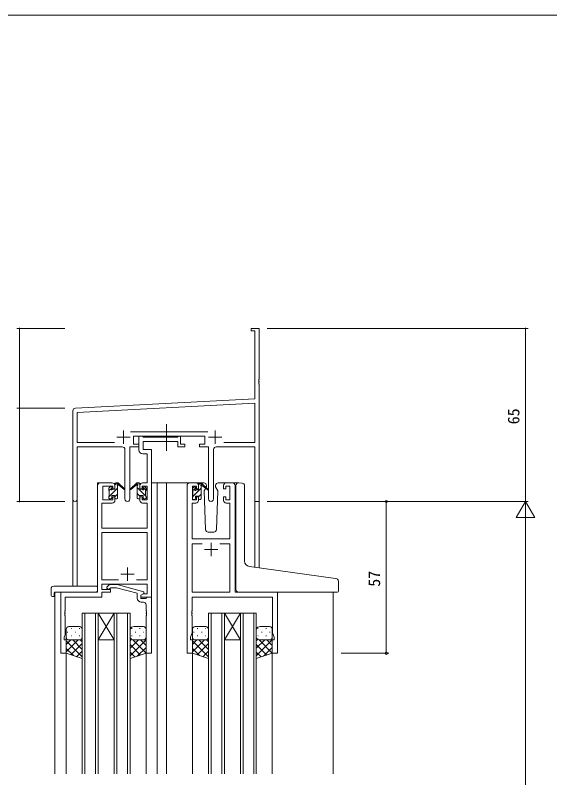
# Model space of a CAD drawing. Units: millimetres, scale not verified. Extents: x -567 to 567, y -403 to 403.
# Drawn here: x -446.1 to -245.4, y 112.7 to 399 of the extents above; entities that cross this region are included whole.
import ezdxf
from ezdxf.enums import TextEntityAlignment as Align

# ---------------------------------------------------------------- set-up
doc = ezdxf.new("R2010")
doc.units = ezdxf.units.MM
doc.header["$LTSCALE"] = 2
doc.linetypes.add('CHAIN2', pattern=[12, 9, -1, 1, -1])
for name, color, linetype, lineweight in [('0-1_USER1', 4, 'Continuous', 9), ('0-2_YKK_ZWAK', 2, 'Continuous', 9), ('0-3_YKK_11', 7, 'Continuous', 9), ('0-4_YKK_12', 6, 'Continuous', 9), ('0-5_YKK_13', 7, 'Continuous', 9)]:
    doc.layers.add(name, color=color, linetype=linetype, lineweight=lineweight)
doc.styles.add('ＭＳ ゴシック', font='')
doc.styles.get('ＭＳ ゴシック').set_extended_font_data('MS Gothic')

msp = doc.modelspace()

# ---------------------------------------------------------------- linework, layer by layer
at = {"layer": '0-1_USER1', "linetype": 'CHAIN2'}
msp.add_line((-389.312, 235.483), (-389.312, 245.471), dxfattribs=at)
at = {"layer": '0-1_USER1'}
for p, q in [((-408.71, 222.648), (-407.945, 223.414)), ((-408.41, 223.414), (-407.62, 223.414)), ((-407.71, 222.914), (-407.71, 223.414)), ((-407.427, 223.343), (-405.244, 221.295)), ((-400.593, 223.343), (-402.776, 221.295)), ((-399.61, 223.414), (-400.4, 223.414)), ((-400.31, 222.914), (-400.31, 223.414)), ((-399.31, 222.897), (-399.826, 223.414)), ((-375.323, 223.413), (-378.31, 223.413)), ((-366.91, 223.413), (-369.897, 223.413)), ((-362.225, 223.438), (-361.013, 223.332)), ((-411.01, 218.103), (-407.71, 221.403)), ((-411.01, 220.714), (-411.01, 221.314)), ((-410.923, 221.526), (-410.423, 222.026)), ((-410.843, 220.516), (-409.912, 221.447)), ((-410.81, 218.414), (-410.81, 220.514)), ((-409.91, 221.814), (-409.91, 221.474)), ((-407.71, 217.714), (-407.71, 222.314)), ((-405.277, 220.95), (-407.417, 222.647)), ((-402.743, 220.95), (-400.603, 222.647)), ((-400.31, 217.714), (-400.31, 222.314)), ((-397.21, 218.552), (-400.31, 221.652)), ((-398.11, 221.814), (-398.11, 221.474)), ((-397.033, 220.62), (-398.11, 221.697)), ((-397.097, 221.526), (-397.597, 222.026)), ((-397.21, 218.414), (-397.21, 220.514)), ((-397.01, 220.714), (-397.01, 221.314)), ((-379.609, 220.513), (-379.609, 221.113)), ((-379.553, 220.375), (-378.509, 221.418)), ((-379.522, 221.326), (-379.022, 221.826)), ((-379.409, 218.273), (-376.309, 221.373)), ((-378.509, 221.613), (-378.509, 221.274)), ((-377.309, 222.618), (-376.714, 223.213)), ((-377.009, 223.213), (-376.219, 223.213)), ((-376.309, 222.713), (-376.309, 223.213)), ((-376.309, 217.513), (-376.309, 222.113)), ((-376.026, 223.143), (-373.843, 221.095)), ((-373.876, 220.75), (-376.016, 222.447)), ((-374.631, 221.349), (-375.152, 220.446)), ((-363.313, 192.446), (-363.313, 222.442)), ((-360.925, 223.325), (-361.013, 223.332)), ((-360.013, 193.99), (-360.013, 222.328)), ((-411.01, 217.714), (-411.01, 218.214)), ((-409.91, 218.614), (-409.91, 217.714)), ((-409.91, 218.614), (-408.71, 218.614)), ((-408.71, 218.158), (-407.71, 219.158)), ((-408.71, 218.614), (-408.71, 217.714)), ((-399.31, 218.407), (-400.31, 219.407)), ((-398.11, 218.614), (-399.31, 218.614)), ((-399.31, 218.614), (-399.31, 217.714)), ((-398.11, 218.614), (-398.11, 217.714)), ((-397.01, 217.714), (-397.01, 218.214)), ((-379.609, 217.513), (-379.609, 218.013)), ((-379.595, 218.088), (-379.484, 218.199)), ((-379.409, 218.213), (-379.409, 220.313)), ((-378.509, 218.413), (-378.509, 217.513)), ((-378.509, 218.413), (-377.309, 218.413)), ((-377.309, 218.128), (-376.309, 219.128)), ((-377.309, 218.413), (-377.309, 217.513)), ((-375.152, 220.446), (-374.644, 205.879)), ((-370.576, 205.879), (-370.068, 220.446)), ((-410.21, 217.414), (-410.71, 217.414)), ((-408.01, 217.414), (-408.41, 217.414)), ((-400.01, 217.414), (-399.61, 217.414)), ((-397.81, 217.414), (-397.31, 217.414)), ((-378.809, 217.213), (-379.309, 217.213)), ((-376.609, 217.213), (-377.009, 217.213)), ((-373.644, 204.913), (-371.576, 204.913)), ((-363.313, 183.415), (-363.313, 192.446)), ((-326.725, 187.67), (-358.187, 191.997)), ((-325.725, 187.495), (-326.725, 187.67)), ((-324.812, 182.715), (-324.812, 186.499)), ((-432.698, 183.601), (-432.698, 181.226)), ((-431.698, 184.601), (-415.711, 184.601)), ((-415.211, 183.601), (-415.211, 184.101)), ((-415.211, 182.914), (-415.211, 183.601)), ((-431.511, 182.114), (-431.511, 181.222)), ((-431.211, 182.414), (-415.711, 182.414)), ((-362.313, 182.415), (-326.812, 182.415)), ((-325.112, 182.415), (-326.812, 182.415)), ((-422.01, 169.413), (-426.01, 169.413)), ((-401.51, 169.413), (-398.01, 169.413)), ((-374.61, 169.413), (-378.61, 169.413)), ((-354.11, 169.413), (-350.61, 169.413)), ((-427.01, 168.413), (-427.01, 165.413)), ((-426.59, 167.333), (-426.39, 167.333)), ((-425.175, 168.748), (-424.975, 168.748)), ((-423.56, 167.333), (-423.36, 167.333)), ((-422.145, 168.748), (-421.945, 168.748)), ((-421.01, 165.413), (-421.01, 168.413)), ((-403.01, 165.413), (-403.01, 168.413)), ((-402.275, 168.748), (-402.475, 168.748)), ((-400.86, 167.333), (-401.06, 167.333)), ((-399.245, 168.748), (-399.445, 168.748)), ((-397.83, 167.333), (-398.03, 167.333)), ((-397.01, 168.413), (-397.01, 165.413)), ((-379.61, 168.413), (-379.61, 165.413)), ((-379.19, 167.333), (-378.99, 167.333)), ((-377.775, 168.748), (-377.575, 168.748)), ((-376.16, 167.333), (-375.96, 167.333)), ((-374.745, 168.748), (-374.545, 168.748)), ((-373.61, 165.413), (-373.61, 168.413)), ((-355.61, 165.413), (-355.61, 168.413)), ((-354.875, 168.748), (-355.075, 168.748)), ((-353.46, 167.333), (-353.66, 167.333)), ((-351.845, 168.748), (-352.045, 168.748)), ((-350.43, 167.333), (-350.63, 167.333)), ((-349.61, 168.413), (-349.61, 165.413)), ((-422.49, 164.413), (-427.01, 159.893)), ((-425.318, 164.413), (-427.01, 162.722)), ((-427.01, 164.045), (-421.01, 158.045)), ((-426.425, 164.503), (-426.39, 164.503)), ((-426.01, 164.413), (-422.01, 164.413)), ((-426.01, 164.413), (-422.01, 164.413)), ((-425.175, 165.918), (-424.975, 165.918)), ((-424.55, 164.413), (-421.01, 160.874)), ((-423.56, 164.503), (-423.36, 164.503)), ((-422.145, 165.918), (-421.945, 165.918)), ((-421.755, 164.447), (-421.01, 163.702)), ((-402.434, 164.678), (-403.01, 164.102)), ((-397.01, 164.445), (-403.01, 158.445)), ((-399.87, 164.413), (-403.01, 161.274)), ((-402.275, 165.918), (-402.475, 165.918)), ((-401.986, 164.469), (-397.01, 159.493)), ((-398.01, 164.413), (-401.51, 164.413)), ((-398.01, 164.413), (-401.51, 164.413)), ((-400.86, 164.503), (-401.06, 164.503)), ((-399.245, 165.918), (-399.445, 165.918)), ((-399.102, 164.413), (-397.01, 162.322)), ((-397.83, 164.503), (-398.03, 164.503)), ((-397.038, 165.178), (-397.01, 165.15)), ((-375.09, 164.413), (-379.61, 159.893)), ((-377.918, 164.413), (-379.61, 162.722)), ((-379.61, 164.045), (-373.61, 158.045)), ((-379.025, 164.503), (-378.99, 164.503)), ((-378.61, 164.413), (-374.61, 164.413)), ((-378.61, 164.413), (-374.61, 164.413)), ((-377.775, 165.918), (-377.575, 165.918)), ((-377.15, 164.413), (-373.61, 160.874)), ((-376.16, 164.503), (-375.96, 164.503)), ((-374.745, 165.918), (-374.545, 165.918)), ((-374.355, 164.447), (-373.61, 163.702)), ((-355.034, 164.678), (-355.61, 164.102)), ((-349.61, 164.445), (-355.61, 158.445)), ((-352.47, 164.413), (-355.61, 161.274)), ((-354.875, 165.918), (-355.075, 165.918)), ((-354.586, 164.469), (-349.61, 159.493)), ((-350.61, 164.413), (-354.11, 164.413)), ((-350.61, 164.413), (-354.11, 164.413)), ((-353.46, 164.503), (-353.66, 164.503)), ((-351.845, 165.918), (-352.045, 165.918)), ((-351.702, 164.413), (-349.61, 162.322)), ((-350.43, 164.503), (-350.63, 164.503)), ((-349.638, 165.178), (-349.61, 165.15)), ((-427.01, 161.217), (-424.305, 158.512)), ((-421.01, 163.065), (-425.249, 158.826)), ((-403.01, 162.665), (-399.071, 158.726)), ((-397.01, 161.617), (-400.315, 158.312)), ((-379.61, 161.217), (-376.905, 158.512)), ((-373.61, 163.065), (-377.849, 158.826)), ((-355.61, 162.665), (-351.671, 158.726)), ((-349.61, 161.617), (-352.915, 158.312)), ((-421.01, 160.236), (-423.127, 158.119)), ((-403.01, 159.836), (-401.193, 158.019)), ((-373.61, 160.236), (-375.727, 158.119)), ((-355.61, 159.836), (-353.793, 158.019))]:
    msp.add_line(p, q, dxfattribs=at)
for points in [[(-409.449, 221.014), (-408.71, 221.014), (-408.71, 223.114)], [(-398.571, 221.014), (-399.31, 221.014), (-399.31, 223.114)], [(-378.048, 220.813), (-377.309, 220.813), (-377.309, 222.913)], [(-374.324, 222.448), (-374.305, 221.913), (-374.449, 221.664)], [(-370.068, 220.446), (-370.915, 221.913), (-370.896, 222.448)], [(-431.698, 180.722), (-431.511, 180.722), (-431.511, 181.222)], [(-421.01, 165.413), (-421.01, 157.413), (-427.01, 159.413), (-427.01, 165.413)], [(-403.01, 165.413), (-403.01, 157.413), (-397.01, 159.413), (-397.01, 165.413)], [(-373.61, 165.413), (-373.61, 157.413), (-379.61, 159.413), (-379.61, 165.413)], [(-355.61, 165.413), (-355.61, 157.413), (-349.61, 159.413), (-349.61, 165.413)]]:
    msp.add_lwpolyline(points, dxfattribs=at)
for centre, radius, start, end in [((-408.41, 223.114), 0.3, 90, 180), ((-407.62, 223.114), 0.3, 49.89741, 90), ((-400.4, 223.114), 0.3, 90, 130.10259), ((-399.61, 223.114), 0.3, 0, 90), ((-375.323, 222.413), 1, 2, 90), ((-369.897, 222.413), 1, 90, 178), ((-362.313, 222.442), 1, 85, 180), ((-410.71, 221.314), 0.3, 135, 180), ((-410.81, 220.714), 0.2, 180, 270), ((-410.21, 221.814), 0.3, 0, 135), ((-409.91, 221.014), 0.25, 123.05573, 326.94427), ((-410.21, 221.474), 0.3, 303.05573, 0), ((-409.449, 220.714), 0.3, 90, 146.94427), ((-407.71, 222.714), 0.2, 20.88332, 233.1301), ((-408.01, 222.314), 0.3, 0, 53.1301), ((-407.243, 222.892), 0.3, 200.88332, 234.62002), ((-405.161, 221.114), 0.2, 234.62002, 114.62002), ((-402.859, 221.114), 0.2, 65.37998, 305.37998), ((-400.777, 222.892), 0.3, 305.37998, 339.11668), ((-400.31, 222.714), 0.2, 306.8699, 159.11668), ((-400.01, 222.314), 0.3, 126.8699, 180), ((-398.571, 220.714), 0.3, 33.05573, 90), ((-398.11, 221.014), 0.25, 213.05573, 56.94427), ((-397.81, 221.814), 0.3, 45, 180), ((-397.81, 221.474), 0.3, 180, 236.94427), ((-397.21, 220.714), 0.2, 270, 0), ((-397.31, 221.314), 0.3, 0, 45), ((-379.309, 221.113), 0.3, 135, 180), ((-379.409, 220.513), 0.2, 180, 270), ((-378.809, 221.613), 0.3, 0, 135), ((-378.509, 220.813), 0.25, 123.05573, 326.94427), ((-378.809, 221.274), 0.3, 303.05573, 0), ((-378.048, 220.513), 0.3, 90, 146.94427), ((-377.009, 222.913), 0.3, 90, 180), ((-376.309, 222.513), 0.2, 20.88332, 233.1301), ((-376.609, 222.113), 0.3, 0, 53.1301), ((-376.219, 222.913), 0.3, 49.89741, 90), ((-375.842, 222.692), 0.3, 200.88332, 234.62002), ((-373.76, 220.913), 0.2, 234.62002, 114.62002), ((-361.013, 222.328), 1, 0, 85), ((-410.81, 218.214), 0.2, 90, 180), ((-410.71, 217.714), 0.3, 180, 270), ((-410.21, 217.714), 0.3, 270, 0), ((-408.41, 217.714), 0.3, 180, 270), ((-408.01, 217.714), 0.3, 270, 0), ((-400.01, 217.714), 0.3, 180, 270), ((-399.61, 217.714), 0.3, 270, 0), ((-397.81, 217.714), 0.3, 180, 270), ((-397.31, 217.714), 0.3, 270, 0), ((-397.21, 218.214), 0.2, 0, 90), ((-379.409, 218.013), 0.2, 90, 180), ((-379.309, 217.513), 0.3, 180, 270), ((-378.809, 217.513), 0.3, 270, 0), ((-377.009, 217.513), 0.3, 180, 270), ((-376.609, 217.513), 0.3, 270, 0), ((-373.644, 205.913), 1, 182, 270), ((-371.576, 205.913), 1, 270, 358), ((-358.013, 193.99), 2, 180, 265), ((-325.812, 186.499), 1, 0, 85), ((-431.698, 183.601), 1, 90.00506, 180), ((-415.711, 184.101), 0.5, 0, 90.0011), ((-362.313, 183.415), 1, 180, 224.427), ((-432.234, 181.209), 0.462, 177.95347, 223.0495), ((-431.928, 181.852), 1.153, 236.12301, 281.50529), ((-431.211, 182.114), 0.3, 90, 180), ((-415.711, 182.914), 0.5, 270, 0), ((-362.313, 183.415), 1, 224.427, 270), ((-362.313, 183.415), 1, 224.427, 238.63302), ((-325.112, 182.715), 0.3, 270, 0), ((-426.01, 168.413), 1, 90.0001, 180.0001), ((-422.01, 168.413), 1, 0.0001, 90.0001), ((-401.572, 167.881), 1.534, 87.6883, 159.69129), ((-398.01, 168.413), 1, 359.9999, 89.9999), ((-378.61, 168.413), 1, 90.0001, 180.0001), ((-374.61, 168.413), 1, 0.0001, 90.0001), ((-354.172, 167.881), 1.534, 87.6883, 159.69129), ((-350.61, 168.413), 1, 359.9999, 89.9999), ((-426.01, 165.413), 1, 180.0001, 270.0001), ((-426.01, 165.413), 1, 180.0001, 270.0001), ((-422.01, 165.413), 1, 270.0001, 0.0001), ((-422.01, 165.413), 1, 270.0001, 0.0001), ((-401.572, 165.946), 1.534, 200.30854, 272.31156), ((-401.572, 165.946), 1.534, 200.30854, 272.31156), ((-398.01, 165.413), 1, 269.9999, 359.9999), ((-398.01, 165.413), 1, 269.9999, 359.9999), ((-378.61, 165.413), 1, 180.0001, 270.0001), ((-378.61, 165.413), 1, 180.0001, 270.0001), ((-374.61, 165.413), 1, 270.0001, 0.0001), ((-374.61, 165.413), 1, 270.0001, 0.0001), ((-354.172, 165.946), 1.534, 200.30854, 272.31156), ((-354.172, 165.946), 1.534, 200.30854, 272.31156), ((-350.61, 165.413), 1, 269.9999, 359.9999), ((-350.61, 165.413), 1, 269.9999, 359.9999)]:
    msp.add_arc(centre, radius, start, end, dxfattribs=at)
at = {"layer": '0-2_YKK_ZWAK'}
for p, q in [((-415.21, 182.713), (-415.21, 223.413)), ((-412.01, 223.413), (-415.21, 223.413)), ((-395.011, 223.413), (-389.31, 223.413)), ((-392.81, 223.413), (-392.81, 114.163)), ((-389.31, 223.413), (-389.31, 114.163)), ((-389.31, 223.413), (-380.61, 223.413)), ((-364.61, 223.413), (-362.55, 223.413)), ((-424.51, 217.228), (-424.51, 184.601)), ((-422.88, 217.228), (-422.88, 184.601)), ((-356.14, 216.413), (-356.14, 191.716)), ((-354.51, 216.413), (-356.14, 216.413)), ((-354.51, 216.413), (-354.51, 191.492)), ((-431.21, 182.413), (-431.21, 114.163)), ((-428.71, 182.413), (-431.21, 182.413)), ((-347.91, 182.413), (-325.81, 182.413)), ((-326.81, 182.413), (-326.81, 114.163)), ((-420.01, 174.409), (-420.01, 114.163)), ((-416.01, 114.163), (-416.01, 174.409)), ((-415.01, 174.409), (-409.01, 174.409)), ((-415.01, 174.409), (-409.01, 164.409)), ((-409.01, 174.409), (-415.01, 164.409)), ((-408.01, 174.409), (-408.01, 114.163)), ((-404.01, 114.163), (-404.01, 174.409)), ((-372.61, 174.409), (-372.61, 114.163)), ((-368.61, 114.163), (-368.61, 174.409)), ((-367.61, 174.409), (-361.61, 174.409)), ((-367.61, 174.409), (-361.61, 164.409)), ((-361.61, 174.409), (-367.61, 164.409)), ((-360.61, 174.409), (-360.61, 114.163)), ((-356.61, 114.163), (-356.61, 174.409)), ((-415.01, 164.409), (-409.01, 164.409)), ((-367.61, 164.409), (-361.61, 164.409)), ((-427.01, 159.913), (-427.01, 114.163)), ((-397.01, 159.913), (-397.01, 114.163)), ((-379.61, 159.913), (-379.61, 114.163)), ((-349.61, 159.913), (-349.61, 114.163))]:
    msp.add_line(p, q, dxfattribs=at)
for points in [[(-421.01, 114.163), (-421.01, 174.409), (-415.01, 174.409), (-415.01, 114.163)], [(-409.01, 114.163), (-409.01, 174.409), (-403.01, 174.409), (-403.01, 114.163)], [(-373.61, 114.163), (-373.61, 174.409), (-367.61, 174.409), (-367.61, 114.163)], [(-361.61, 114.163), (-361.61, 174.409), (-355.61, 174.409), (-355.61, 114.163)]]:
    msp.add_lwpolyline(points, dxfattribs=at)
at = {"layer": '0-3_YKK_11'}
for p, q in [((-424.51, 217.228), (-424.51, 250.464)), ((-408.01, 240.613), (-403.01, 240.613)), ((-405.51, 243.113), (-405.51, 238.113)), ((-402.818, 242.543), (-373.802, 242.543)), ((-373.61, 240.613), (-368.61, 240.613)), ((-371.11, 243.113), (-371.11, 238.113)), ((-367.76, 238.543), (-356.14, 238.543)), ((-404.96, 217.363), (-404.96, 235.913)), ((-371.66, 235.913), (-371.66, 217.363)), ((-409.711, 223.414), (-414.211, 223.414)), ((-380.61, 223.413), (-378.31, 223.413)), ((-366.91, 223.413), (-364.61, 223.413)), ((-381.61, 159.413), (-381.61, 222.413)), ((-372.61, 200.913), (-372.61, 195.913)), ((-369.26, 200.483), (-365.54, 200.483)), ((-375.11, 198.413), (-370.11, 198.413)), ((-406.511, 189.114), (-401.511, 189.114)), ((-404.011, 191.614), (-404.011, 186.614)), ((-407.361, 187.044), (-413.581, 187.044)), ((-398.01, 178.614), (-398.81, 178.614))]:
    msp.add_line(p, q, dxfattribs=at)
for points in [[(-423.562, 251.463), (-356.14, 254.997), (-356.14, 280.513), (-357.51, 280.513), (-357.51, 281.413), (-354.51, 281.413), (-354.51, 262.372), (-354.63, 262.188), (-354.63, 261.638), (-354.51, 261.455), (-354.51, 261.372), (-354.63, 261.188), (-354.63, 260.638), (-354.51, 260.455), (-354.51, 216.413), (-356.14, 216.413), (-356.14, 236.913), (-370.66, 236.913)], [(-367.76, 238.543), (-356.14, 238.543), (-356.14, 253.364), (-422.88, 249.867), (-422.88, 238.543), (-408.86, 238.543)], [(-373.56, 217.363), (-373.56, 236.913), (-376.91, 236.913), (-376.91, 237.913), (-374.91, 237.913), (-374.91, 240.913), (-401.71, 240.913), (-401.71, 237.913), (-399.71, 237.913), (-399.71, 236.913), (-403.06, 236.913), (-403.06, 217.363)], [(-395.011, 180.414), (-395.011, 223.413), (-395.011, 235.914), (-398.081, 235.914), (-398.081, 238.984), (-385.111, 238.984), (-385.111, 236.914), (-382.411, 236.914), (-382.411, 237.914), (-384.111, 237.914), (-384.111, 240.914), (-384.811, 240.914), (-385.086, 240.734), (-385.269, 240.614), (-397.922, 240.614), (-398.106, 240.734), (-398.381, 240.914), (-399.711, 240.914), (-399.711, 235.784)], [(-405.96, 236.913), (-422.88, 236.913), (-422.88, 217.228)], [(-398.211, 234.284), (-396.641, 234.284), (-396.641, 223.414), (-398.311, 223.414)], [(-415.211, 222.414), (-415.211, 182.414), (-429.011, 182.414), (-429.011, 159.414), (-427.011, 159.414), (-427.011, 164.414), (-427.711, 164.414), (-427.711, 165.414), (-427.381, 166.32), (-427.381, 173.455), (-427.501, 173.639), (-427.501, 174.188), (-427.381, 174.372), (-427.381, 174.455), (-427.501, 174.639), (-427.501, 175.188), (-427.381, 175.372), (-427.381, 180.514), (-413.581, 180.514), (-413.581, 182.414), (-410.411, 182.414), (-410.411, 183.414), (-413.581, 183.414), (-413.581, 185.414), (-396.641, 185.414), (-396.641, 181.714), (-398.145, 181.714), (-399.011, 181.214), (-399.011, 180.414), (-395.011, 180.414)], [(-408.711, 216.814), (-408.711, 218.114), (-409.511, 218.114), (-409.511, 217.014), (-413.211, 217.014), (-413.211, 222.214), (-409.511, 222.214), (-409.511, 221.114), (-408.711, 221.114), (-408.711, 222.414)], [(-399.311, 222.414), (-399.311, 221.114), (-398.511, 221.114), (-398.511, 222.214), (-396.641, 222.214), (-396.641, 217.014), (-398.511, 217.014), (-398.511, 218.114), (-399.311, 218.114), (-399.311, 216.814)], [(-363.61, 222.413), (-363.61, 182.413), (-347.61, 182.413), (-347.61, 159.413), (-349.61, 159.413), (-349.61, 164.413), (-348.91, 164.413), (-348.91, 165.413), (-349.54, 167.144), (-349.54, 180.483), (-379.68, 180.483), (-379.68, 175.372), (-379.8, 175.188), (-379.8, 174.638), (-379.68, 174.455), (-379.68, 174.372), (-379.8, 174.188), (-379.8, 173.638), (-379.68, 173.455), (-379.68, 167.144), (-380.31, 165.413), (-380.31, 164.413), (-379.61, 164.413), (-379.61, 159.413), (-381.61, 159.413)], [(-377.31, 222.413), (-377.31, 221.113), (-378.11, 221.113), (-378.11, 222.213), (-379.61, 222.213), (-379.61, 217.013), (-378.11, 217.013), (-378.11, 218.113), (-377.31, 218.113), (-377.31, 216.813)], [(-367.91, 216.813), (-367.91, 218.113), (-367.11, 218.113), (-367.11, 217.013), (-365.61, 217.013), (-365.61, 222.213), (-367.11, 222.213), (-367.11, 221.113), (-367.91, 221.113), (-367.91, 222.413)], [(-398.311, 215.814), (-396.641, 215.814), (-396.641, 206.414), (-413.581, 206.414), (-413.581, 215.814), (-409.711, 215.814)], [(-378.31, 215.813), (-379.68, 215.813), (-379.68, 202.413), (-365.54, 202.413), (-365.54, 215.813), (-366.91, 215.813)], [(-407.361, 187.044), (-413.581, 187.044), (-413.581, 204.784), (-396.641, 204.784), (-396.641, 187.044), (-400.66, 187.044)], [(-369.26, 200.483), (-365.54, 200.483), (-365.54, 182.413), (-379.68, 182.413), (-379.68, 200.483), (-375.96, 200.483)], [(-411.534, 184.438), (-410.759, 185.214), (-407.914, 185.214), (-397.81, 182.506), (-397.81, 181.906), (-399.01, 181.214), (-399.01, 179.914), (-397.21, 179.914), (-397.01, 180.114), (-396.71, 180.414), (-395.01, 180.414)], [(-400.31, 180.114), (-400.31, 181.934), (-408.072, 184.014), (-410.262, 184.014), (-410.686, 183.589)], [(-395.01, 180.414), (-395.01, 159.414), (-397.01, 159.414), (-397.01, 173.455), (-396.89, 173.639), (-396.89, 174.188), (-397.01, 174.372), (-397.01, 174.455), (-396.89, 174.639), (-396.89, 175.188), (-397.01, 175.372), (-397.01, 177.614)]]:
    msp.add_lwpolyline(points, dxfattribs=at)
for centre, radius, start, end in [((-423.51, 250.464), 1, 93.00003, 180), ((-405.96, 235.913), 1, 0.00001, 89.99999), ((-398.211, 235.784), 1.5, 180.00001, 269.99999), ((-370.66, 235.913), 1, 90.00001, 179.99999), ((-414.211, 222.414), 1, 90.00001, 179.99999), ((-409.711, 222.414), 1, 0.00001, 89.99999), ((-398.311, 222.414), 1, 90.00001, 179.99999), ((-380.61, 222.413), 1, 90.00001, 179.99999), ((-378.31, 222.413), 1, 0.00001, 89.99999), ((-366.91, 222.413), 1, 90.00001, 179.99999), ((-364.61, 222.413), 1, 0.00001, 89.99999), ((-423.695, 217.228), 0.815, 179.99999, 0.00001), ((-409.711, 216.814), 1, 270.00001, 359.99999), ((-404.01, 217.363), 0.95, 179.99999, 0.00001), ((-398.311, 216.814), 1, 180.00001, 269.99999), ((-378.31, 216.813), 1, 270.00001, 359.99999), ((-372.61, 217.363), 0.95, 179.99999, 0.00001), ((-366.91, 216.813), 1, 180.00001, 269.99999), ((-411.11, 184.014), 0.6, 134.99999, 315.00001), ((-398.81, 180.114), 1.5, 180.00001, 269.99999), ((-398.01, 177.614), 1, 0.00001, 89.99999)]:
    msp.add_arc(centre, radius, start, end, dxfattribs=at)
at = {"layer": '0-4_YKK_12'}
for p, q in [((-427.51, 281.413), (-445.51, 281.413)), ((-444.51, 251.413), (-444.51, 281.413)), ((-351.51, 281.413), (-253.51, 281.413)), ((-254.51, 216.413), (-254.51, 281.413)), ((-427.51, 251.413), (-445.51, 251.413)), ((-427.51, 251.413), (-445.51, 251.413)), ((-444.51, 251.413), (-444.51, 216.413)), ((-427.51, 216.413), (-445.51, 216.413)), ((-351.51, 216.413), (-253.51, 216.413)), ((-351.51, 216.413), (-253.51, 216.413)), ((-323.81, 216.413), (-305.81, 216.413)), ((-306.81, 159.413), (-306.81, 216.413)), ((-254.51, 216.413), (-258.01, 210.351)), ((-254.51, 216.413), (-251.01, 210.351)), ((-254.51, 216.413), (-254.51, 204.289)), ((-258.01, 210.351), (-251.01, 210.351)), ((-254.51, 209.413), (-254.51, -176.587)), ((-323.81, 159.413), (-305.81, 159.413))]:
    msp.add_line(p, q, dxfattribs=at)
for centre in [(-306.81, 216.413), (-306.81, 159.413)]:
    msp.add_circle(centre, 0.425, dxfattribs=at)
for centre, start, end in [((-444.51, 281.413), 90, 270), ((-444.51, 281.413), 270, 90), ((-254.51, 281.413), 90, 270), ((-254.51, 281.413), 270, 90), ((-444.51, 251.413), 90, 270), ((-444.51, 251.413), 90, 270), ((-444.51, 251.413), 270, 90), ((-444.51, 251.413), 270, 90), ((-444.51, 216.413), 90, 270), ((-444.51, 216.413), 270, 90)]:
    msp.add_arc(centre, 0.106, start, end, dxfattribs=at)
at = {"layer": '0-5_YKK_13'}
msp.add_line((537.274, 399), (-562.726, 399), dxfattribs=at)

# ---------------------------------------------------------------- texts
at = {"layer": '0-4_YKK_12', "style": 'ＭＳ ゴシック'}
for s, p in [('65', (-255.51, 245.393)), ('57', (-307.81, 184.393))]:
    msp.add_text(s, height=4.399, rotation=90, dxfattribs=at).set_placement(p, align=Align.BOTTOM_LEFT)

doc.saveas('drawing.dxf')
